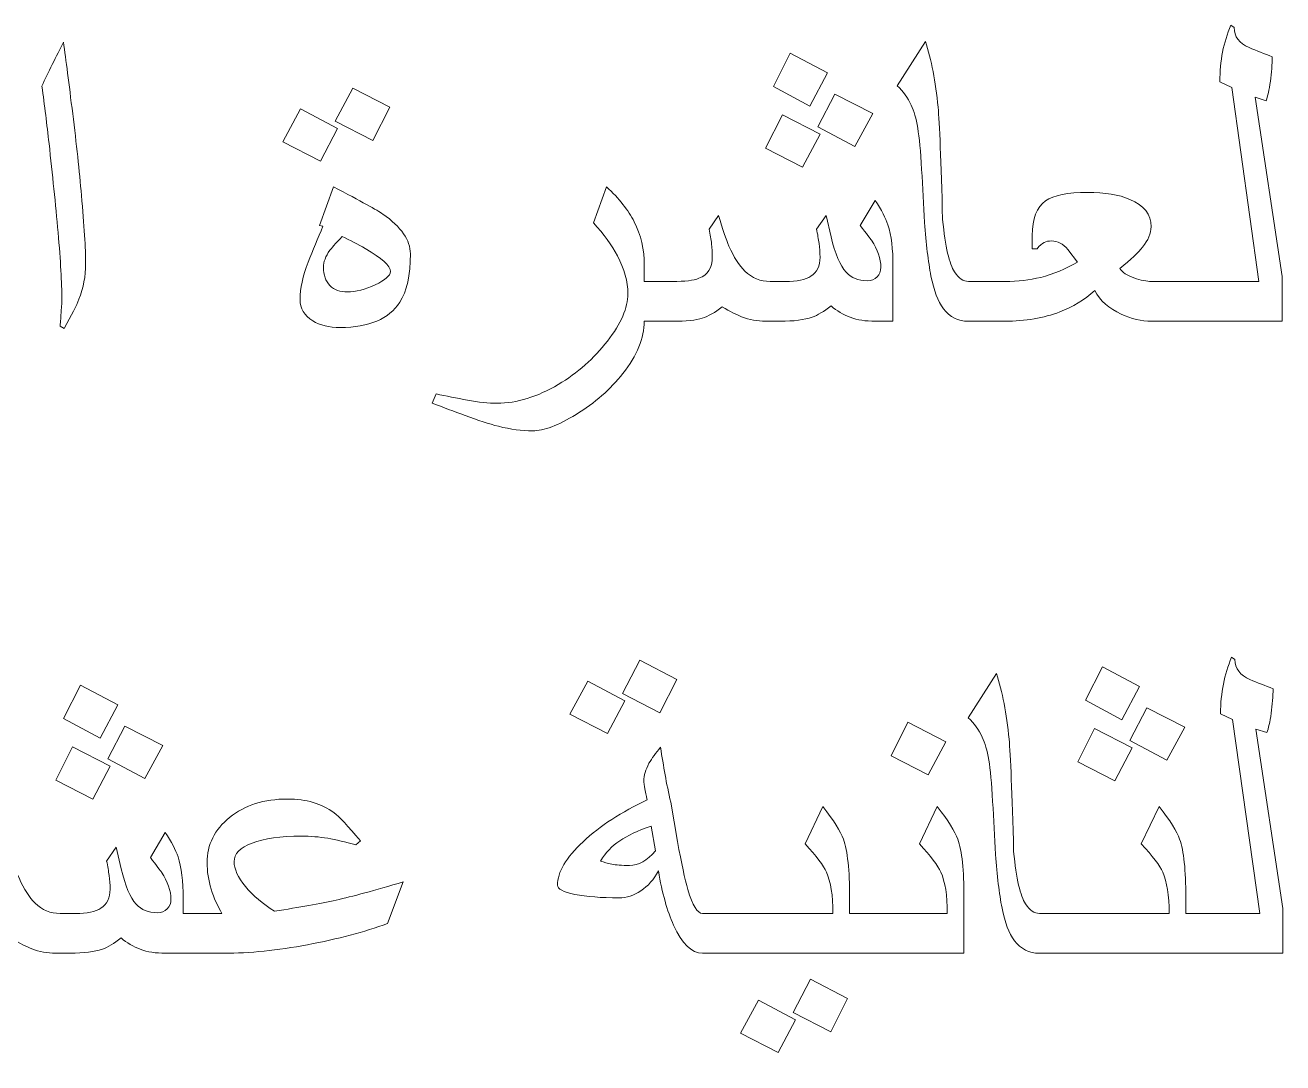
# Model space of a CAD drawing. Header units: millimetres. Extents: x -861 to 465, y -411 to 387.
# Drawn here: x -453.3 to -372.8, y 208.9 to 275.3 of the extents above; entities that cross this region are included whole.
import ezdxf

# ---------------------------------------------------------------- set-up
doc = ezdxf.new("R2010")
doc.units = ezdxf.units.MM
doc.header["$MEASUREMENT"] = 0
doc.layers.add('Layer 1', color=7, linetype='Continuous')

msp = doc.modelspace()

# ---------------------------------------------------------------- linework, layer by layer
at = {"layer": 'Layer 1', "color": 250, "lineweight": 9}
for points, knots in [([(-391.8885, 256.3829), (-391.8885, 256.3829), (-392.9148, 256.3829), (-392.9148, 256.3829), (-392.9148, 256.3829), (-393.5808, 256.3829), (-394.1138, 256.6497), (-394.5136, 257.1873), (-394.5136, 257.1873), (-394.8635, 257.6537), (-395.1295, 258.3504), (-395.3129, 259.2763), (-395.3129, 259.2763), (-395.4929, 260.2055), (-395.6311, 261.3503), (-395.7264, 262.7103), (-395.7264, 262.7103), (-395.7854, 263.8131), (-395.8474, 264.9441), (-395.9137, 266.1057), (-395.9137, 266.1057), (-395.9771, 267.2707), (-396.0597, 268.1522), (-396.1617, 268.7516), (-396.1617, 268.7516), (-396.2648, 269.3543), (-396.403, 269.8445), (-396.5752, 270.2234), (-396.5752, 270.2234), (-396.7927, 270.6933), (-397.092, 271.1025), (-397.4737, 271.4524), (-397.4737, 271.4524), (-397.4737, 271.4524), (-395.6707, 274.2969), (-395.6707, 274.2969), (-395.6707, 274.2969), (-395.2893, 273.1246), (-395.0194, 271.7227), (-394.861, 270.0912), (-394.861, 270.0912), (-394.7654, 269.0772), (-394.668, 266.6749), (-394.5686, 262.8867), (-394.5686, 262.8867), (-394.392, 261.1477), (-394.1389, 260.0341), (-393.808, 259.5462), (-393.808, 259.5462), (-393.5367, 259.1348), (-393.2389, 258.929), (-392.9151, 258.929), (-392.9151, 258.929), (-392.9151, 258.929), (-391.8885, 258.9292), (-391.8885, 258.9292), (-391.8885, 258.9292), (-391.8885, 258.9292), (-391.8885, 258.9293), (-391.8885, 258.9293), (-391.8885, 258.9293), (-391.8885, 258.9293), (-390.8641, 258.9293), (-390.8641, 258.9293), (-390.8641, 258.9293), (-390.8641, 258.9293), (-390.5709, 258.9293), (-390.5709, 258.9293), (-390.5709, 258.9293), (-389.7521, 258.9293), (-388.989, 259.0172), (-388.2835, 259.1936), (-388.2835, 259.1936), (-387.4824, 259.3991), (-386.696, 259.7255), (-385.9241, 260.1748), (-385.9241, 260.1748), (-385.9241, 260.1748), (-386.5414, 260.9691), (-386.5414, 260.9691), (-386.5414, 260.9691), (-386.8541, 261.3398), (-387.2057, 261.5253), (-387.5945, 261.5253), (-387.5945, 261.5253), (-387.7709, 261.5255), (-387.9293, 261.4922), (-388.0686, 261.4258), (-388.0686, 261.4258), (-388.2047, 261.3628), (-388.3551, 261.2248), (-388.5205, 261.0127), (-388.5205, 261.0127), (-388.5205, 261.0127), (-388.829, 261.0127), (-388.829, 261.0127), (-388.829, 261.0127), (-388.829, 261.0127), (-388.829, 261.8732), (-388.829, 261.8732), (-388.829, 261.8732), (-388.829, 262.9495), (-388.5452, 263.6875), (-387.9748, 264.0882), (-387.9748, 264.0882), (-387.4605, 264.4481), (-386.5623, 264.6287), (-385.2792, 264.6287), (-385.2792, 264.6287), (-384.1768, 264.6291), (-383.2783, 264.4812), (-382.584, 264.1877), (-382.584, 264.1877), (-381.6769, 263.8091), (-381.2223, 263.2228), (-381.2223, 262.4291), (-381.2223, 262.4291), (-381.2221, 262.0105), (-381.4043, 261.5761), (-381.768, 261.1284), (-381.768, 261.1284), (-382.0297, 260.7937), (-382.5124, 260.3347), (-383.2179, 259.7502), (-383.2179, 259.7502), (-383.0604, 259.5149), (-382.759, 259.3176), (-382.3138, 259.1607), (-382.3138, 259.1607), (-381.8698, 259.0062), (-381.4967, 258.929), (-381.1948, 258.929), (-381.1948, 258.929), (-381.1948, 258.929), (-380.0676, 258.9292), (-380.0676, 258.9292), (-380.0676, 258.9292), (-380.0676, 258.9292), (-380.0676, 258.9293), (-380.0676, 258.9293), (-380.0676, 258.9293), (-380.0676, 258.9293), (-379.0396, 258.9293), (-379.0396, 258.9293), (-379.0396, 258.9293), (-379.0396, 258.9293), (-374.3125, 258.9293), (-374.3125, 258.9293), (-374.3125, 258.9293), (-374.3125, 258.9293), (-376.0548, 271.3537), (-376.0548, 271.3537), (-376.0548, 271.3537), (-376.0548, 271.3537), (-376.8152, 271.7173), (-376.8152, 271.7173), (-376.8152, 271.7173), (-376.8152, 272.3927), (-376.7575, 273.0249), (-376.639, 273.6132), (-376.639, 273.6132), (-376.5219, 274.2049), (-376.3455, 274.7791), (-376.1098, 275.3386), (-376.1098, 275.3386), (-376.1098, 275.3386), (-375.8948, 275.1796), (-375.8948, 275.1796), (-375.8948, 275.1796), (-375.8948, 274.6089), (-375.5778, 274.1826), (-374.9414, 273.9001), (-374.9414, 273.9001), (-374.4534, 273.7048), (-373.959, 273.5098), (-373.4587, 273.3159), (-373.4587, 273.3159), (-373.4584, 272.8269), (-373.5, 272.3026), (-373.5797, 271.7445), (-373.5797, 271.7445), (-373.6568, 271.1894), (-373.7494, 270.7759), (-373.8556, 270.5046), (-373.8556, 270.5046), (-373.8556, 270.5046), (-374.5609, 270.7362), (-374.5609, 270.7362), (-374.5609, 270.7362), (-374.5609, 270.7362), (-372.8297, 259.2547), (-372.8297, 259.2547), (-372.8297, 259.2547), (-372.8297, 259.2547), (-372.8297, 256.3829), (-372.8297, 256.3829), (-372.8297, 256.3829), (-372.8297, 256.3829), (-379.0396, 256.3829), (-379.0396, 256.3829), (-379.0396, 256.3829), (-379.0396, 256.3829), (-380.0676, 256.3829), (-380.0676, 256.3829), (-380.0676, 256.3829), (-380.0676, 256.3829), (-381.1947, 256.3829), (-381.1947, 256.3829), (-381.1947, 256.3829), (-381.8313, 256.3829), (-382.4764, 256.5325), (-383.1297, 256.8345), (-383.1297, 256.8345), (-383.9097, 257.1941), (-384.4746, 257.6971), (-384.8273, 258.3448), (-384.8273, 258.3448), (-385.4817, 257.7569), (-386.2303, 257.3031), (-387.0706, 256.9834), (-387.0706, 256.9834), (-388.0959, 256.5829), (-389.2631, 256.3826), (-390.5709, 256.3826), (-390.5709, 256.3826), (-390.5709, 256.3826), (-391.8885, 256.3829), (-391.8885, 256.3829)], [0, 0, 0, 0, 0.0172414, 0.0172414, 0.0172414, 0.0172414, 0.0344828, 0.0344828, 0.0344828, 0.0344828, 0.0517241, 0.0517241, 0.0517241, 0.0517241, 0.0689655, 0.0689655, 0.0689655, 0.0689655, 0.0862069, 0.0862069, 0.0862069, 0.0862069, 0.1034483, 0.1034483, 0.1034483, 0.1034483, 0.1206897, 0.1206897, 0.1206897, 0.1206897, 0.137931, 0.137931, 0.137931, 0.137931, 0.1551724, 0.1551724, 0.1551724, 0.1551724, 0.1724138, 0.1724138, 0.1724138, 0.1724138, 0.1896552, 0.1896552, 0.1896552, 0.1896552, 0.2068966, 0.2068966, 0.2068966, 0.2068966, 0.2241379, 0.2241379, 0.2241379, 0.2241379, 0.2413793, 0.2413793, 0.2413793, 0.2413793, 0.2586207, 0.2586207, 0.2586207, 0.2586207, 0.2758621, 0.2758621, 0.2758621, 0.2758621, 0.2931034, 0.2931034, 0.2931034, 0.2931034, 0.3103448, 0.3103448, 0.3103448, 0.3103448, 0.3275862, 0.3275862, 0.3275862, 0.3275862, 0.3448276, 0.3448276, 0.3448276, 0.3448276, 0.362069, 0.362069, 0.362069, 0.362069, 0.3793103, 0.3793103, 0.3793103, 0.3793103, 0.3965517, 0.3965517, 0.3965517, 0.3965517, 0.4137931, 0.4137931, 0.4137931, 0.4137931, 0.4310345, 0.4310345, 0.4310345, 0.4310345, 0.4482759, 0.4482759, 0.4482759, 0.4482759, 0.4655172, 0.4655172, 0.4655172, 0.4655172, 0.4827586, 0.4827586, 0.4827586, 0.4827586, 0.5, 0.5, 0.5, 0.5, 0.5172414, 0.5172414, 0.5172414, 0.5172414, 0.5344828, 0.5344828, 0.5344828, 0.5344828, 0.5517241, 0.5517241, 0.5517241, 0.5517241, 0.5689655, 0.5689655, 0.5689655, 0.5689655, 0.5862069, 0.5862069, 0.5862069, 0.5862069, 0.6034483, 0.6034483, 0.6034483, 0.6034483, 0.6206897, 0.6206897, 0.6206897, 0.6206897, 0.637931, 0.637931, 0.637931, 0.637931, 0.6551724, 0.6551724, 0.6551724, 0.6551724, 0.6724138, 0.6724138, 0.6724138, 0.6724138, 0.6896552, 0.6896552, 0.6896552, 0.6896552, 0.7068966, 0.7068966, 0.7068966, 0.7068966, 0.7241379, 0.7241379, 0.7241379, 0.7241379, 0.7413793, 0.7413793, 0.7413793, 0.7413793, 0.7586207, 0.7586207, 0.7586207, 0.7586207, 0.7758621, 0.7758621, 0.7758621, 0.7758621, 0.7931034, 0.7931034, 0.7931034, 0.7931034, 0.8103448, 0.8103448, 0.8103448, 0.8103448, 0.8275862, 0.8275862, 0.8275862, 0.8275862, 0.8448276, 0.8448276, 0.8448276, 0.8448276, 0.862069, 0.862069, 0.862069, 0.862069, 0.8793103, 0.8793103, 0.8793103, 0.8793103, 0.8965517, 0.8965517, 0.8965517, 0.8965517, 0.9137931, 0.9137931, 0.9137931, 0.9137931, 0.9310345, 0.9310345, 0.9310345, 0.9310345, 0.9482759, 0.9482759, 0.9482759, 0.9482759, 0.9655172, 0.9655172, 0.9655172, 0.9655172, 1, 1, 1, 1]), ([(-449.4518, 260.0579), (-449.4518, 259.2784), (-449.5938, 258.5212), (-449.8764, 257.7866), (-449.8764, 257.7866), (-450.0237, 257.3973), (-450.342, 256.7781), (-450.8299, 255.929), (-450.8299, 255.929), (-450.8299, 255.929), (-451.0887, 256.0781), (-451.0887, 256.0781), (-451.0887, 256.0781), (-451.0598, 256.3607), (-451.0338, 256.6871), (-451.0116, 257.0593), (-451.0116, 257.0593), (-450.9867, 257.4299), (-450.9731, 257.6777), (-450.9731, 257.8032), (-450.9731, 257.8032), (-450.973, 258.8205), (-451.0546, 260.2394), (-451.2159, 262.0584), (-451.2159, 262.0584), (-451.3785, 263.8806), (-451.5711, 265.7819), (-451.7944, 267.7635), (-451.7944, 267.7635), (-451.9309, 268.9661), (-452.0812, 270.1903), (-452.2463, 271.4401), (-452.2463, 271.4401), (-452.0521, 271.8705), (-451.8318, 272.333), (-451.5849, 272.8294), (-451.5849, 272.8294), (-451.3354, 273.3286), (-451.0973, 273.7995), (-450.8684, 274.2405), (-450.8684, 274.2405), (-450.7141, 273.127), (-450.5184, 271.6028), (-450.2785, 269.671), (-450.2785, 269.671), (-450.0404, 267.7374), (-449.8527, 265.9943), (-449.7165, 264.4397), (-449.7165, 264.4397), (-449.5401, 262.5066), (-449.452, 261.0456), (-449.4518, 260.0579)], [0, 0, 0, 0, 0.0714286, 0.0714286, 0.0714286, 0.0714286, 0.1428571, 0.1428571, 0.1428571, 0.1428571, 0.2142857, 0.2142857, 0.2142857, 0.2142857, 0.2857143, 0.2857143, 0.2857143, 0.2857143, 0.3571429, 0.3571429, 0.3571429, 0.3571429, 0.4285714, 0.4285714, 0.4285714, 0.4285714, 0.5, 0.5, 0.5, 0.5, 0.5714286, 0.5714286, 0.5714286, 0.5714286, 0.6428571, 0.6428571, 0.6428571, 0.6428571, 0.7142857, 0.7142857, 0.7142857, 0.7142857, 0.7857143, 0.7857143, 0.7857143, 0.7857143, 0.8571429, 0.8571429, 0.8571429, 0.8571429, 1, 1, 1, 1]), ([(-401.9354, 272.2903), (-401.9354, 272.2903), (-403.0653, 270.1464), (-403.0653, 270.1464), (-403.0653, 270.1464), (-403.0653, 270.1464), (-405.408, 271.4085), (-405.408, 271.4085), (-405.408, 271.4085), (-405.408, 271.4085), (-404.3222, 273.5476), (-404.3222, 273.5476), (-404.3222, 273.5476), (-404.3222, 273.5476), (-401.9354, 272.2903), (-401.9354, 272.2903)], [0, 0, 0, 0, 0.2, 0.2, 0.2, 0.2, 0.4, 0.4, 0.4, 0.4, 0.6, 0.6, 0.6, 0.6, 1, 1, 1, 1]), ([(-429.9772, 270.0805), (-429.9772, 270.0805), (-431.0577, 267.9525), (-431.0577, 267.9525), (-431.0577, 267.9525), (-431.0577, 267.9525), (-433.4607, 269.1876), (-433.4607, 269.1876), (-433.4607, 269.1876), (-433.4607, 269.1876), (-432.3475, 271.3093), (-432.3475, 271.3093), (-432.3475, 271.3093), (-432.3475, 271.3093), (-429.9772, 270.0805), (-429.9772, 270.0805)], [0, 0, 0, 0, 0.2, 0.2, 0.2, 0.2, 0.4, 0.4, 0.4, 0.4, 0.6, 0.6, 0.6, 0.6, 1, 1, 1, 1]), ([(-399.0473, 269.6781), (-399.0473, 269.6781), (-400.1939, 267.5723), (-400.1939, 267.5723), (-400.1939, 267.5723), (-400.1939, 267.5723), (-402.5636, 268.8296), (-402.5636, 268.8296), (-402.5636, 268.8296), (-402.5636, 268.8296), (-401.4671, 270.9235), (-401.4671, 270.9235), (-401.4671, 270.9235), (-401.4671, 270.9235), (-399.0473, 269.6781), (-399.0473, 269.6781)], [0, 0, 0, 0, 0.2, 0.2, 0.2, 0.2, 0.4, 0.4, 0.4, 0.4, 0.6, 0.6, 0.6, 0.6, 1, 1, 1, 1]), ([(-433.3177, 268.7185), (-433.3177, 268.7185), (-434.4146, 266.6246), (-434.4146, 266.6246), (-434.4146, 266.6246), (-434.4146, 266.6246), (-436.8288, 267.87), (-436.8288, 267.87), (-436.8288, 267.87), (-436.8288, 267.87), (-435.688, 269.9758), (-435.688, 269.9758), (-435.688, 269.9758), (-435.688, 269.9758), (-433.3177, 268.7185), (-433.3177, 268.7185)], [0, 0, 0, 0, 0.2, 0.2, 0.2, 0.2, 0.4, 0.4, 0.4, 0.4, 0.6, 0.6, 0.6, 0.6, 1, 1, 1, 1]), ([(-402.4203, 268.3605), (-402.4203, 268.3605), (-403.534, 266.2388), (-403.534, 266.2388), (-403.534, 266.2388), (-403.534, 266.2388), (-405.9041, 267.4675), (-405.9041, 267.4675), (-405.9041, 267.4675), (-405.9041, 267.4675), (-404.8238, 269.59), (-404.8238, 269.59), (-404.8238, 269.59), (-404.8238, 269.59), (-402.4203, 268.3605), (-402.4203, 268.3605)], [0, 0, 0, 0, 0.2, 0.2, 0.2, 0.2, 0.4, 0.4, 0.4, 0.4, 0.6, 0.6, 0.6, 0.6, 1, 1, 1, 1]), ([(-428.6542, 260.7048), (-428.6542, 259.326), (-428.8804, 258.2897), (-429.3323, 257.5952), (-429.3323, 257.5952), (-430.024, 256.5218), (-431.2934, 255.9857), (-433.1413, 255.9857), (-433.1413, 255.9857), (-433.8552, 255.986), (-434.4452, 256.1261), (-434.9108, 256.4101), (-434.9108, 256.4101), (-435.4481, 256.7329), (-435.7155, 257.1926), (-435.7155, 257.788), (-435.7155, 257.788), (-435.7154, 258.4721), (-435.5448, 259.2612), (-435.2029, 260.1583), (-435.2029, 260.1583), (-434.8913, 260.9223), (-434.5746, 261.6904), (-434.2547, 262.4623), (-434.2547, 262.4623), (-434.2547, 262.4623), (-434.4751, 262.5177), (-434.4751, 262.5177), (-434.4751, 262.5177), (-434.4751, 262.5177), (-433.5768, 264.9926), (-433.5768, 264.9926), (-433.5768, 264.9926), (-431.8101, 264.0671), (-430.7547, 263.4822), (-430.4129, 263.2395), (-430.4129, 263.2395), (-429.2416, 262.4161), (-428.6543, 261.5708), (-428.6542, 260.7048)], [0, 0, 0, 0, 0.0909091, 0.0909091, 0.0909091, 0.0909091, 0.1818182, 0.1818182, 0.1818182, 0.1818182, 0.2727273, 0.2727273, 0.2727273, 0.2727273, 0.3636364, 0.3636364, 0.3636364, 0.3636364, 0.4545455, 0.4545455, 0.4545455, 0.4545455, 0.5454545, 0.5454545, 0.5454545, 0.5454545, 0.6363636, 0.6363636, 0.6363636, 0.6363636, 0.7272727, 0.7272727, 0.7272727, 0.7272727, 0.8181818, 0.8181818, 0.8181818, 0.8181818, 1, 1, 1, 1]), ([(-413.6724, 256.3828), (-413.6724, 255.3049), (-414.1301, 254.1916), (-415.0448, 253.0422), (-415.0448, 253.0422), (-415.847, 252.0252), (-416.8447, 251.1502), (-418.0382, 250.4182), (-418.0382, 250.4182), (-419.1709, 249.717), (-420.1022, 249.3656), (-420.8329, 249.3656), (-420.8329, 249.3656), (-421.5094, 249.3662), (-422.2369, 249.4633), (-423.0155, 249.6577), (-423.0155, 249.6577), (-423.6109, 249.8051), (-424.3247, 250.0351), (-425.1544, 250.3466), (-425.1544, 250.3466), (-425.8598, 250.6084), (-426.5584, 250.8705), (-427.2488, 251.135), (-427.2488, 251.135), (-427.2488, 251.135), (-427.0008, 251.7252), (-427.0008, 251.7252), (-427.0008, 251.7252), (-426.3587, 251.5966), (-425.6874, 251.4656), (-424.9889, 251.3334), (-424.9889, 251.3334), (-424.2913, 251.2013), (-423.659, 251.135), (-423.0928, 251.135), (-423.0928, 251.135), (-421.84, 251.1354), (-420.5351, 251.5358), (-419.179, 252.3366), (-419.179, 252.3366), (-417.9485, 253.0714), (-416.8997, 253.9971), (-416.0316, 255.1147), (-416.0316, 255.1147), (-415.1604, 256.2313), (-414.7252, 257.2396), (-414.7252, 258.1409), (-414.7252, 258.1409), (-414.7251, 258.9126), (-414.9499, 259.7226), (-415.3976, 260.5717), (-415.3976, 260.5717), (-415.7615, 261.2556), (-416.2715, 261.9578), (-416.9244, 262.6828), (-416.9244, 262.6828), (-416.9244, 262.6828), (-416.0865, 264.9815), (-416.0865, 264.9815), (-416.0865, 264.9815), (-415.286, 264.2385), (-414.6963, 263.4959), (-414.3174, 262.7544), (-414.3174, 262.7544), (-413.8873, 261.9129), (-413.6725, 260.9753), (-413.6725, 259.9431), (-413.6725, 259.9431), (-413.6725, 259.9431), (-413.6725, 258.9293), (-413.6725, 258.9293), (-413.6725, 258.9293), (-413.6725, 258.9293), (-411.8684, 258.9293), (-411.8684, 258.9293), (-411.8684, 258.9293), (-411.0788, 258.9293), (-410.5127, 258.9967), (-410.1708, 259.1328), (-410.1708, 259.1328), (-409.6054, 259.3562), (-409.3221, 259.8069), (-409.3221, 260.4835), (-409.3221, 260.4835), (-409.322, 260.7659), (-409.3373, 261.0484), (-409.3662, 261.3323), (-409.3662, 261.3323), (-409.3962, 261.6152), (-409.4487, 261.9331), (-409.526, 262.2859), (-409.526, 262.2859), (-409.526, 262.2859), (-408.9251, 263.1622), (-408.9251, 263.1622), (-408.9251, 263.1622), (-408.6493, 262.2653), (-408.4264, 261.6106), (-408.2524, 261.2001), (-408.2524, 261.2001), (-407.9413, 260.4865), (-407.5995, 259.9501), (-407.2273, 259.5903), (-407.2273, 259.5903), (-406.7753, 259.1499), (-406.2381, 258.929), (-405.6123, 258.929), (-405.6123, 258.929), (-405.6123, 258.929), (-404.6309, 258.9293), (-404.6309, 258.9293), (-404.6309, 258.9293), (-403.9007, 258.9293), (-403.3577, 259.0408), (-403.0049, 259.2652), (-403.0049, 259.2652), (-402.6164, 259.5189), (-402.4207, 259.924), (-402.4207, 260.4835), (-402.4207, 260.4835), (-402.4203, 260.7841), (-402.4415, 261.0758), (-402.4814, 261.3598), (-402.4814, 261.3598), (-402.5188, 261.643), (-402.5724, 261.9512), (-402.6412, 262.2859), (-402.6412, 262.2859), (-402.6412, 262.2859), (-402.0235, 263.1622), (-402.0235, 263.1622), (-402.0235, 263.1622), (-402.0235, 263.1622), (-401.7151, 261.7843), (-401.7151, 261.7843), (-401.7151, 261.7843), (-401.4548, 260.7), (-401.1338, 259.9487), (-400.7506, 259.5296), (-400.7506, 259.5296), (-400.4197, 259.1586), (-399.9706, 258.9731), (-399.4002, 258.9731), (-399.4002, 258.9731), (-399.1394, 258.9737), (-398.9289, 259.0532), (-398.7663, 259.2158), (-398.7663, 259.2158), (-398.6048, 259.3776), (-398.5235, 259.585), (-398.5235, 259.8383), (-398.5235, 259.8383), (-398.5234, 260.3857), (-398.725, 260.9629), (-399.1243, 261.5694), (-399.1243, 261.5694), (-399.1906, 261.6644), (-399.4305, 261.98), (-399.8412, 262.5173), (-399.8412, 262.5173), (-399.8412, 262.5173), (-398.8874, 264.1163), (-398.8874, 264.1163), (-398.8874, 264.1163), (-398.4877, 263.5099), (-398.2149, 262.9872), (-398.0716, 262.5504), (-398.0716, 262.5504), (-397.8551, 261.8851), (-397.7464, 261.0014), (-397.7464, 259.899), (-397.7464, 259.899), (-397.7464, 259.899), (-397.7464, 256.3829), (-397.7464, 256.3829), (-397.7464, 256.3829), (-397.7464, 256.3829), (-398.8763, 256.3829), (-398.8763, 256.3829), (-398.8763, 256.3829), (-399.5021, 256.3829), (-400.038, 256.4665), (-400.486, 256.6359), (-400.486, 256.6359), (-400.9348, 256.8091), (-401.3443, 257.0507), (-401.7151, 257.3637), (-401.7151, 257.3637), (-402.1755, 257.0004), (-402.5752, 256.7601), (-402.9167, 256.6472), (-402.9167, 256.6472), (-403.4169, 256.471), (-404.1006, 256.3826), (-404.9674, 256.3826), (-404.9674, 256.3826), (-404.9674, 256.3826), (-405.9208, 256.3829), (-405.9208, 256.3829), (-405.9208, 256.3829), (-406.428, 256.3829), (-406.9352, 256.4789), (-407.4425, 256.6747), (-407.4425, 256.6747), (-407.777, 256.7988), (-408.1893, 257.0081), (-408.6772, 257.3031), (-408.6772, 257.3031), (-409.1442, 256.9504), (-409.5743, 256.7075), (-409.9669, 256.5753), (-409.9669, 256.5753), (-410.3567, 256.4464), (-410.9907, 256.3826), (-411.8684, 256.3826), (-411.8684, 256.3826), (-411.8684, 256.3826), (-413.6724, 256.3828), (-413.6724, 256.3828)], [0, 0, 0, 0, 0.0178571, 0.0178571, 0.0178571, 0.0178571, 0.0357143, 0.0357143, 0.0357143, 0.0357143, 0.0535714, 0.0535714, 0.0535714, 0.0535714, 0.0714286, 0.0714286, 0.0714286, 0.0714286, 0.0892857, 0.0892857, 0.0892857, 0.0892857, 0.1071429, 0.1071429, 0.1071429, 0.1071429, 0.125, 0.125, 0.125, 0.125, 0.1428571, 0.1428571, 0.1428571, 0.1428571, 0.1607143, 0.1607143, 0.1607143, 0.1607143, 0.1785714, 0.1785714, 0.1785714, 0.1785714, 0.1964286, 0.1964286, 0.1964286, 0.1964286, 0.2142857, 0.2142857, 0.2142857, 0.2142857, 0.2321429, 0.2321429, 0.2321429, 0.2321429, 0.25, 0.25, 0.25, 0.25, 0.2678571, 0.2678571, 0.2678571, 0.2678571, 0.2857143, 0.2857143, 0.2857143, 0.2857143, 0.3035714, 0.3035714, 0.3035714, 0.3035714, 0.3214286, 0.3214286, 0.3214286, 0.3214286, 0.3392857, 0.3392857, 0.3392857, 0.3392857, 0.3571429, 0.3571429, 0.3571429, 0.3571429, 0.375, 0.375, 0.375, 0.375, 0.3928571, 0.3928571, 0.3928571, 0.3928571, 0.4107143, 0.4107143, 0.4107143, 0.4107143, 0.4285714, 0.4285714, 0.4285714, 0.4285714, 0.4464286, 0.4464286, 0.4464286, 0.4464286, 0.4642857, 0.4642857, 0.4642857, 0.4642857, 0.4821429, 0.4821429, 0.4821429, 0.4821429, 0.5, 0.5, 0.5, 0.5, 0.5178571, 0.5178571, 0.5178571, 0.5178571, 0.5357143, 0.5357143, 0.5357143, 0.5357143, 0.5535714, 0.5535714, 0.5535714, 0.5535714, 0.5714286, 0.5714286, 0.5714286, 0.5714286, 0.5892857, 0.5892857, 0.5892857, 0.5892857, 0.6071429, 0.6071429, 0.6071429, 0.6071429, 0.625, 0.625, 0.625, 0.625, 0.6428571, 0.6428571, 0.6428571, 0.6428571, 0.6607143, 0.6607143, 0.6607143, 0.6607143, 0.6785714, 0.6785714, 0.6785714, 0.6785714, 0.6964286, 0.6964286, 0.6964286, 0.6964286, 0.7142857, 0.7142857, 0.7142857, 0.7142857, 0.7321429, 0.7321429, 0.7321429, 0.7321429, 0.75, 0.75, 0.75, 0.75, 0.7678571, 0.7678571, 0.7678571, 0.7678571, 0.7857143, 0.7857143, 0.7857143, 0.7857143, 0.8035714, 0.8035714, 0.8035714, 0.8035714, 0.8214286, 0.8214286, 0.8214286, 0.8214286, 0.8392857, 0.8392857, 0.8392857, 0.8392857, 0.8571429, 0.8571429, 0.8571429, 0.8571429, 0.875, 0.875, 0.875, 0.875, 0.8928571, 0.8928571, 0.8928571, 0.8928571, 0.9107143, 0.9107143, 0.9107143, 0.9107143, 0.9285714, 0.9285714, 0.9285714, 0.9285714, 0.9464286, 0.9464286, 0.9464286, 0.9464286, 0.9642857, 0.9642857, 0.9642857, 0.9642857, 1, 1, 1, 1]), ([(-429.9331, 259.5578), (-429.9331, 259.9285), (-430.4708, 260.4229), (-431.5428, 261.0402), (-431.5428, 261.0402), (-432.0032, 261.3048), (-432.495, 261.5638), (-433.0199, 261.8174), (-433.0199, 261.8174), (-433.4607, 261.3358), (-433.7255, 261.0374), (-433.8137, 260.9245), (-433.8137, 260.9245), (-434.0866, 260.5421), (-434.2218, 260.1802), (-434.2218, 259.8383), (-434.2218, 259.8383), (-434.2217, 259.3387), (-434.0839, 258.9484), (-433.8084, 258.67), (-433.8084, 258.67), (-433.53, 258.3951), (-433.155, 258.2565), (-432.6837, 258.2565), (-432.6837, 258.2565), (-432.1407, 258.2569), (-431.5471, 258.4083), (-430.9033, 258.7141), (-430.9033, 258.7141), (-430.257, 259.0229), (-429.9331, 259.3039), (-429.9331, 259.5578)], [0, 0, 0, 0, 0.1111111, 0.1111111, 0.1111111, 0.1111111, 0.2222222, 0.2222222, 0.2222222, 0.2222222, 0.3333333, 0.3333333, 0.3333333, 0.3333333, 0.4444444, 0.4444444, 0.4444444, 0.4444444, 0.5555556, 0.5555556, 0.5555556, 0.5555556, 0.6666667, 0.6666667, 0.6666667, 0.6666667, 0.7777778, 0.7777778, 0.7777778, 0.7777778, 1, 1, 1, 1]), ([(-411.5876, 233.4451), (-411.5876, 233.4451), (-412.6677, 231.3179), (-412.6677, 231.3179), (-412.6677, 231.3179), (-412.6677, 231.3179), (-415.0711, 232.5521), (-415.0711, 232.5521), (-415.0711, 232.5521), (-415.0711, 232.5521), (-413.9575, 234.6746), (-413.9575, 234.6746), (-413.9575, 234.6746), (-413.9575, 234.6746), (-411.5876, 233.4451), (-411.5876, 233.4451)], [0, 0, 0, 0, 0.2, 0.2, 0.2, 0.2, 0.4, 0.4, 0.4, 0.4, 0.6, 0.6, 0.6, 0.6, 1, 1, 1, 1]), ([(-387.3423, 215.9223), (-387.3423, 215.9223), (-388.3674, 215.9223), (-388.3674, 215.9223), (-388.3674, 215.9223), (-389.033, 215.9223), (-389.5665, 216.1893), (-389.9662, 216.7266), (-389.9662, 216.7266), (-390.3161, 217.1931), (-390.5822, 217.8896), (-390.7653, 218.8157), (-390.7653, 218.8157), (-390.9459, 219.745), (-391.0835, 220.8897), (-391.1787, 222.25), (-391.1787, 222.25), (-391.238, 223.3526), (-391.3001, 224.4838), (-391.366, 225.6454), (-391.366, 225.6454), (-391.4293, 226.8102), (-391.5121, 227.6915), (-391.614, 228.2913), (-391.614, 228.2913), (-391.7174, 228.8938), (-391.8553, 229.3838), (-392.0275, 229.7631), (-392.0275, 229.7631), (-392.2449, 230.2336), (-392.5443, 230.6422), (-392.9261, 230.9921), (-392.9261, 230.9921), (-392.9261, 230.9921), (-391.1237, 233.8364), (-391.1237, 233.8364), (-391.1237, 233.8364), (-390.7419, 232.6641), (-390.4717, 231.2624), (-390.3134, 229.6307), (-390.3134, 229.6307), (-390.218, 228.6167), (-390.1204, 226.2144), (-390.0213, 222.4264), (-390.0213, 222.4264), (-389.8446, 220.6872), (-389.5912, 219.5738), (-389.2607, 219.0859), (-389.2607, 219.0859), (-388.9889, 218.6742), (-388.6913, 218.4685), (-388.3675, 218.4685), (-388.3675, 218.4685), (-388.3675, 218.4685), (-387.3423, 218.4685), (-387.3423, 218.4685), (-387.3423, 218.4685), (-387.3423, 218.4685), (-387.3423, 218.4686), (-387.3423, 218.4686), (-387.3423, 218.4686), (-387.3423, 218.4686), (-386.3167, 218.4686), (-386.3167, 218.4686), (-386.3167, 218.4686), (-386.3167, 218.4686), (-380.0604, 218.4686), (-380.0604, 218.4686), (-380.0604, 218.4686), (-380.0604, 219.622), (-380.1985, 220.5026), (-380.4741, 221.1087), (-380.4741, 221.1087), (-380.6585, 221.5285), (-381.1164, 222.1314), (-381.8467, 222.9224), (-381.8467, 222.9224), (-381.8467, 222.9224), (-380.7057, 225.31), (-380.7057, 225.31), (-380.7057, 225.31), (-380.0041, 224.4194), (-379.5646, 223.727), (-379.3882, 223.231), (-379.3882, 223.231), (-379.1234, 222.4779), (-378.9913, 221.2315), (-378.9913, 219.4937), (-378.9913, 219.4937), (-378.9913, 219.4937), (-378.9913, 218.4686), (-378.9913, 218.4686), (-378.9913, 218.4686), (-378.9913, 218.4686), (-374.2633, 218.4686), (-374.2633, 218.4686), (-374.2633, 218.4686), (-374.2633, 218.4686), (-376.0047, 230.8932), (-376.0047, 230.8932), (-376.0047, 230.8932), (-376.0047, 230.8932), (-376.766, 231.2567), (-376.766, 231.2567), (-376.766, 231.2567), (-376.766, 231.9322), (-376.7078, 232.5644), (-376.5896, 233.1529), (-376.5896, 233.1529), (-376.4723, 233.7444), (-376.2961, 234.3188), (-376.0605, 234.8783), (-376.0605, 234.8783), (-376.0605, 234.8783), (-375.8452, 234.7183), (-375.8452, 234.7183), (-375.8452, 234.7183), (-375.8452, 234.1484), (-375.5284, 233.7219), (-374.8917, 233.4394), (-374.8917, 233.4394), (-374.4038, 233.2443), (-373.9092, 233.0495), (-373.409, 232.8552), (-373.409, 232.8552), (-373.4088, 232.3664), (-373.4502, 231.8423), (-373.5303, 231.2842), (-373.5303, 231.2842), (-373.6068, 230.7297), (-373.6996, 230.3156), (-373.8059, 230.0439), (-373.8059, 230.0439), (-373.8059, 230.0439), (-374.5113, 230.2757), (-374.5113, 230.2757), (-374.5113, 230.2757), (-374.5113, 230.2757), (-372.7805, 218.7941), (-372.7805, 218.7941), (-372.7805, 218.7941), (-372.7805, 218.7941), (-372.7805, 215.9223), (-372.7805, 215.9223), (-372.7805, 215.9223), (-372.7805, 215.9223), (-378.9912, 215.9223), (-378.9912, 215.9223), (-378.9912, 215.9223), (-378.9912, 215.9223), (-380.0175, 215.9223), (-380.0175, 215.9223), (-380.0175, 215.9223), (-380.0175, 215.9223), (-386.3167, 215.9223), (-386.3167, 215.9223), (-386.3167, 215.9223), (-386.3167, 215.9223), (-387.3423, 215.9223), (-387.3423, 215.9223)], [0, 0, 0, 0, 0.0243902, 0.0243902, 0.0243902, 0.0243902, 0.0487805, 0.0487805, 0.0487805, 0.0487805, 0.0731707, 0.0731707, 0.0731707, 0.0731707, 0.097561, 0.097561, 0.097561, 0.097561, 0.1219512, 0.1219512, 0.1219512, 0.1219512, 0.1463415, 0.1463415, 0.1463415, 0.1463415, 0.1707317, 0.1707317, 0.1707317, 0.1707317, 0.195122, 0.195122, 0.195122, 0.195122, 0.2195122, 0.2195122, 0.2195122, 0.2195122, 0.2439024, 0.2439024, 0.2439024, 0.2439024, 0.2682927, 0.2682927, 0.2682927, 0.2682927, 0.2926829, 0.2926829, 0.2926829, 0.2926829, 0.3170732, 0.3170732, 0.3170732, 0.3170732, 0.3414634, 0.3414634, 0.3414634, 0.3414634, 0.3658537, 0.3658537, 0.3658537, 0.3658537, 0.3902439, 0.3902439, 0.3902439, 0.3902439, 0.4146341, 0.4146341, 0.4146341, 0.4146341, 0.4390244, 0.4390244, 0.4390244, 0.4390244, 0.4634146, 0.4634146, 0.4634146, 0.4634146, 0.4878049, 0.4878049, 0.4878049, 0.4878049, 0.5121951, 0.5121951, 0.5121951, 0.5121951, 0.5365854, 0.5365854, 0.5365854, 0.5365854, 0.5609756, 0.5609756, 0.5609756, 0.5609756, 0.5853659, 0.5853659, 0.5853659, 0.5853659, 0.6097561, 0.6097561, 0.6097561, 0.6097561, 0.6341463, 0.6341463, 0.6341463, 0.6341463, 0.6585366, 0.6585366, 0.6585366, 0.6585366, 0.6829268, 0.6829268, 0.6829268, 0.6829268, 0.7073171, 0.7073171, 0.7073171, 0.7073171, 0.7317073, 0.7317073, 0.7317073, 0.7317073, 0.7560976, 0.7560976, 0.7560976, 0.7560976, 0.7804878, 0.7804878, 0.7804878, 0.7804878, 0.804878, 0.804878, 0.804878, 0.804878, 0.8292683, 0.8292683, 0.8292683, 0.8292683, 0.8536585, 0.8536585, 0.8536585, 0.8536585, 0.8780488, 0.8780488, 0.8780488, 0.8780488, 0.902439, 0.902439, 0.902439, 0.902439, 0.9268293, 0.9268293, 0.9268293, 0.9268293, 0.9512195, 0.9512195, 0.9512195, 0.9512195, 1, 1, 1, 1]), ([(-381.9511, 233.0046), (-381.9511, 233.0046), (-383.0814, 230.8599), (-383.0814, 230.8599), (-383.0814, 230.8599), (-383.0814, 230.8599), (-385.4242, 232.1227), (-385.4242, 232.1227), (-385.4242, 232.1227), (-385.4242, 232.1227), (-384.3379, 234.2611), (-384.3379, 234.2611), (-384.3379, 234.2611), (-384.3379, 234.2611), (-381.9511, 233.0046), (-381.9511, 233.0046)], [0, 0, 0, 0, 0.2, 0.2, 0.2, 0.2, 0.4, 0.4, 0.4, 0.4, 0.6, 0.6, 0.6, 0.6, 1, 1, 1, 1]), ([(-447.3984, 231.8306), (-447.3984, 231.8306), (-448.5283, 229.6859), (-448.5283, 229.6859), (-448.5283, 229.6859), (-448.5283, 229.6859), (-450.871, 230.9488), (-450.871, 230.9488), (-450.871, 230.9488), (-450.871, 230.9488), (-449.7852, 233.0871), (-449.7852, 233.0871), (-449.7852, 233.0871), (-449.7852, 233.0871), (-447.3984, 231.8306), (-447.3984, 231.8306)], [0, 0, 0, 0, 0.2, 0.2, 0.2, 0.2, 0.4, 0.4, 0.4, 0.4, 0.6, 0.6, 0.6, 0.6, 1, 1, 1, 1]), ([(-414.9277, 232.0838), (-414.9277, 232.0838), (-416.0248, 229.9891), (-416.0248, 229.9891), (-416.0248, 229.9891), (-416.0248, 229.9891), (-418.4388, 231.2345), (-418.4388, 231.2345), (-418.4388, 231.2345), (-418.4388, 231.2345), (-417.298, 233.3403), (-417.298, 233.3403), (-417.298, 233.3403), (-417.298, 233.3403), (-414.9277, 232.0838), (-414.9277, 232.0838)], [0, 0, 0, 0, 0.2, 0.2, 0.2, 0.2, 0.4, 0.4, 0.4, 0.4, 0.6, 0.6, 0.6, 0.6, 1, 1, 1, 1]), ([(-379.0627, 230.3916), (-379.0627, 230.3916), (-380.2092, 228.2857), (-380.2092, 228.2857), (-380.2092, 228.2857), (-380.2092, 228.2857), (-382.5798, 229.543), (-382.5798, 229.543), (-382.5798, 229.543), (-382.5798, 229.543), (-381.4828, 231.6377), (-381.4828, 231.6377), (-381.4828, 231.6377), (-381.4828, 231.6377), (-379.0627, 230.3916), (-379.0627, 230.3916)], [0, 0, 0, 0, 0.2, 0.2, 0.2, 0.2, 0.4, 0.4, 0.4, 0.4, 0.6, 0.6, 0.6, 0.6, 1, 1, 1, 1]), ([(-444.5101, 229.2176), (-444.5101, 229.2176), (-445.6567, 227.1118), (-445.6567, 227.1118), (-445.6567, 227.1118), (-445.6567, 227.1118), (-448.027, 228.3683), (-448.027, 228.3683), (-448.027, 228.3683), (-448.027, 228.3683), (-446.9299, 230.463), (-446.9299, 230.463), (-446.9299, 230.463), (-446.9299, 230.463), (-444.5101, 229.2176), (-444.5101, 229.2176)], [0, 0, 0, 0, 0.2, 0.2, 0.2, 0.2, 0.4, 0.4, 0.4, 0.4, 0.6, 0.6, 0.6, 0.6, 1, 1, 1, 1]), ([(-394.3578, 229.4597), (-394.3578, 229.4597), (-395.5044, 227.338), (-395.5044, 227.338), (-395.5044, 227.338), (-395.5044, 227.338), (-397.8741, 228.5675), (-397.8741, 228.5675), (-397.8741, 228.5675), (-397.8741, 228.5675), (-396.7883, 230.7059), (-396.7883, 230.7059), (-396.7883, 230.7059), (-396.7883, 230.7059), (-394.3578, 229.4597), (-394.3578, 229.4597)], [0, 0, 0, 0, 0.2, 0.2, 0.2, 0.2, 0.4, 0.4, 0.4, 0.4, 0.6, 0.6, 0.6, 0.6, 1, 1, 1, 1]), ([(-382.4365, 229.0739), (-382.4365, 229.0739), (-383.5497, 226.9522), (-383.5497, 226.9522), (-383.5497, 226.9522), (-383.5497, 226.9522), (-385.9199, 228.181), (-385.9199, 228.181), (-385.9199, 228.181), (-385.9199, 228.181), (-384.8396, 230.3035), (-384.8396, 230.3035), (-384.8396, 230.3035), (-384.8396, 230.3035), (-382.4365, 229.0739), (-382.4365, 229.0739)], [0, 0, 0, 0, 0.2, 0.2, 0.2, 0.2, 0.4, 0.4, 0.4, 0.4, 0.6, 0.6, 0.6, 0.6, 1, 1, 1, 1]), ([(-447.8834, 227.9), (-447.8834, 227.9), (-448.9972, 225.7783), (-448.9972, 225.7783), (-448.9972, 225.7783), (-448.9972, 225.7783), (-451.3671, 227.007), (-451.3671, 227.007), (-451.3671, 227.007), (-451.3671, 227.007), (-450.2868, 229.1295), (-450.2868, 229.1295), (-450.2868, 229.1295), (-450.2868, 229.1295), (-447.8834, 227.9), (-447.8834, 227.9)], [0, 0, 0, 0, 0.2, 0.2, 0.2, 0.2, 0.4, 0.4, 0.4, 0.4, 0.6, 0.6, 0.6, 0.6, 1, 1, 1, 1]), ([(-408.8751, 215.9223), (-408.8751, 215.9223), (-409.9447, 215.9223), (-409.9447, 215.9223), (-409.9447, 215.9223), (-410.6478, 215.9223), (-411.2662, 216.5226), (-411.8025, 217.7245), (-411.8025, 217.7245), (-412.2035, 218.6202), (-412.5274, 219.7762), (-412.7726, 221.1916), (-412.7726, 221.1916), (-413.0675, 220.6475), (-413.4383, 220.2229), (-413.886, 219.9181), (-413.886, 219.9181), (-414.3353, 219.6172), (-414.8092, 219.4662), (-415.308, 219.4662), (-415.308, 219.4662), (-416.4298, 219.4664), (-417.3643, 219.5406), (-418.114, 219.6923), (-418.114, 219.6923), (-418.8607, 219.8426), (-419.2327, 220.0352), (-419.2327, 220.2708), (-419.2327, 220.2708), (-419.2326, 221.1118), (-418.6873, 222.0418), (-417.5958, 223.0603), (-417.5958, 223.0603), (-416.5015, 224.0812), (-415.1316, 224.9727), (-413.4891, 225.7336), (-413.4891, 225.7336), (-413.5084, 225.814), (-413.5498, 226.0201), (-413.6161, 226.351), (-413.6161, 226.351), (-413.6791, 226.6816), (-413.7096, 226.8869), (-413.7096, 226.9684), (-413.7096, 226.9684), (-413.7095, 227.2991), (-413.5981, 227.6697), (-413.3734, 228.0817), (-413.3734, 228.0817), (-413.186, 228.4127), (-412.9419, 228.7541), (-412.6403, 229.1069), (-412.6403, 229.1069), (-412.5411, 228.5008), (-412.4417, 227.9135), (-412.3425, 227.3486), (-412.3425, 227.3486), (-412.2406, 226.7824), (-412.1193, 226.1965), (-411.9788, 225.5901), (-411.9788, 225.5901), (-411.9788, 225.5901), (-411.5435, 223.0716), (-411.5435, 223.0716), (-411.5435, 223.0716), (-411.2978, 221.6825), (-411.0775, 220.6568), (-410.882, 219.9953), (-410.882, 219.9953), (-410.5815, 218.9774), (-410.2686, 218.4685), (-409.9447, 218.4685), (-409.9447, 218.4685), (-409.9447, 218.4685), (-408.8751, 218.4686), (-408.8751, 218.4686), (-408.8751, 218.4686), (-408.8751, 218.4686), (-407.85, 218.4686), (-407.85, 218.4686), (-407.85, 218.4686), (-407.85, 218.4686), (-401.5937, 218.4686), (-401.5937, 218.4686), (-401.5937, 218.4686), (-401.5937, 219.622), (-401.7317, 220.5026), (-402.0072, 221.1087), (-402.0072, 221.1087), (-402.1917, 221.5285), (-402.6496, 222.1314), (-403.3799, 222.9224), (-403.3799, 222.9224), (-403.3799, 222.9224), (-402.239, 225.31), (-402.239, 225.31), (-402.239, 225.31), (-401.5373, 224.4194), (-401.0978, 223.727), (-400.9214, 223.231), (-400.9214, 223.231), (-400.6566, 222.4779), (-400.5245, 221.2315), (-400.5245, 219.4937), (-400.5245, 219.4937), (-400.5245, 219.4937), (-400.5245, 218.4686), (-400.5245, 218.4686), (-400.5245, 218.4686), (-400.5245, 218.4686), (-394.2697, 218.4686), (-394.2697, 218.4686), (-394.2697, 218.4686), (-394.2697, 219.622), (-394.4073, 220.5026), (-394.6832, 221.1087), (-394.6832, 221.1087), (-394.8674, 221.5285), (-395.3253, 222.1314), (-396.0555, 222.9224), (-396.0555, 222.9224), (-396.0555, 222.9224), (-394.9146, 225.31), (-394.9146, 225.31), (-394.9146, 225.31), (-394.213, 224.4194), (-393.7734, 223.727), (-393.597, 223.231), (-393.597, 223.231), (-393.3323, 222.4779), (-393.2001, 221.2315), (-393.2001, 219.4937), (-393.2001, 219.4937), (-393.2001, 219.4937), (-393.2001, 215.9223), (-393.2001, 215.9223), (-393.2001, 215.9223), (-393.2001, 215.9223), (-400.5245, 215.9223), (-400.5245, 215.9223), (-400.5245, 215.9223), (-400.5245, 215.9223), (-401.5508, 215.9223), (-401.5508, 215.9223), (-401.5508, 215.9223), (-401.5508, 215.9223), (-407.85, 215.9223), (-407.85, 215.9223), (-407.85, 215.9223), (-407.85, 215.9223), (-408.8751, 215.9223), (-408.8751, 215.9223)], [0, 0, 0, 0, 0.025641, 0.025641, 0.025641, 0.025641, 0.0512821, 0.0512821, 0.0512821, 0.0512821, 0.0769231, 0.0769231, 0.0769231, 0.0769231, 0.1025641, 0.1025641, 0.1025641, 0.1025641, 0.1282051, 0.1282051, 0.1282051, 0.1282051, 0.1538462, 0.1538462, 0.1538462, 0.1538462, 0.1794872, 0.1794872, 0.1794872, 0.1794872, 0.2051282, 0.2051282, 0.2051282, 0.2051282, 0.2307692, 0.2307692, 0.2307692, 0.2307692, 0.2564103, 0.2564103, 0.2564103, 0.2564103, 0.2820513, 0.2820513, 0.2820513, 0.2820513, 0.3076923, 0.3076923, 0.3076923, 0.3076923, 0.3333333, 0.3333333, 0.3333333, 0.3333333, 0.3589744, 0.3589744, 0.3589744, 0.3589744, 0.3846154, 0.3846154, 0.3846154, 0.3846154, 0.4102564, 0.4102564, 0.4102564, 0.4102564, 0.4358974, 0.4358974, 0.4358974, 0.4358974, 0.4615385, 0.4615385, 0.4615385, 0.4615385, 0.4871795, 0.4871795, 0.4871795, 0.4871795, 0.5128205, 0.5128205, 0.5128205, 0.5128205, 0.5384615, 0.5384615, 0.5384615, 0.5384615, 0.5641026, 0.5641026, 0.5641026, 0.5641026, 0.5897436, 0.5897436, 0.5897436, 0.5897436, 0.6153846, 0.6153846, 0.6153846, 0.6153846, 0.6410256, 0.6410256, 0.6410256, 0.6410256, 0.6666667, 0.6666667, 0.6666667, 0.6666667, 0.6923077, 0.6923077, 0.6923077, 0.6923077, 0.7179487, 0.7179487, 0.7179487, 0.7179487, 0.7435897, 0.7435897, 0.7435897, 0.7435897, 0.7692308, 0.7692308, 0.7692308, 0.7692308, 0.7948718, 0.7948718, 0.7948718, 0.7948718, 0.8205128, 0.8205128, 0.8205128, 0.8205128, 0.8461538, 0.8461538, 0.8461538, 0.8461538, 0.8717949, 0.8717949, 0.8717949, 0.8717949, 0.8974359, 0.8974359, 0.8974359, 0.8974359, 0.9230769, 0.9230769, 0.9230769, 0.9230769, 0.9487179, 0.9487179, 0.9487179, 0.9487179, 1, 1, 1, 1]), ([(-459.1352, 215.9221), (-459.1353, 214.8443), (-459.593, 213.7306), (-460.5077, 212.5814), (-460.5077, 212.5814), (-461.3099, 211.5654), (-462.3075, 210.6894), (-463.501, 209.9578), (-463.501, 209.9578), (-464.6337, 209.2572), (-465.5651, 208.905), (-466.2957, 208.905), (-466.2957, 208.905), (-466.9723, 208.9055), (-467.6998, 209.0028), (-468.4783, 209.1971), (-468.4783, 209.1971), (-469.0737, 209.3453), (-469.7875, 209.5747), (-470.6172, 209.8861), (-470.6172, 209.8861), (-471.3226, 210.1486), (-472.0213, 210.4097), (-472.7117, 210.6742), (-472.7117, 210.6742), (-472.7117, 210.6742), (-472.4636, 211.2646), (-472.4636, 211.2646), (-472.4636, 211.2646), (-471.8215, 211.1368), (-471.1503, 211.0052), (-470.4518, 210.8728), (-470.4518, 210.8728), (-469.7542, 210.7407), (-469.1218, 210.6742), (-468.5556, 210.6742), (-468.5556, 210.6742), (-467.3029, 210.6748), (-465.998, 211.0754), (-464.6419, 211.8758), (-464.6419, 211.8758), (-463.4113, 212.6108), (-462.3626, 213.5364), (-461.4944, 214.654), (-461.4944, 214.654), (-460.6237, 215.7707), (-460.188, 216.779), (-460.188, 217.6804), (-460.188, 217.6804), (-460.1879, 218.452), (-460.4128, 219.2623), (-460.8604, 220.1111), (-460.8604, 220.1111), (-461.2243, 220.7951), (-461.7343, 221.4975), (-462.3876, 222.2225), (-462.3876, 222.2225), (-462.3876, 222.2225), (-461.5498, 224.521), (-461.5498, 224.521), (-461.5498, 224.521), (-460.7489, 223.7788), (-460.1591, 223.0353), (-459.7802, 222.294), (-459.7802, 222.294), (-459.3501, 221.4523), (-459.1354, 220.515), (-459.1354, 219.4828), (-459.1354, 219.4828), (-459.1354, 219.4828), (-459.1353, 218.4686), (-459.1353, 218.4686), (-459.1353, 218.4686), (-459.1353, 218.4686), (-457.3316, 218.4686), (-457.3316, 218.4686), (-457.3316, 218.4686), (-456.5416, 218.4686), (-455.9756, 218.5359), (-455.6337, 218.6724), (-455.6337, 218.6724), (-455.0684, 218.8965), (-454.7849, 219.3462), (-454.7849, 220.0229), (-454.7849, 220.0229), (-454.7848, 220.3062), (-454.8001, 220.588), (-454.829, 220.8716), (-454.829, 220.8716), (-454.8592, 221.1547), (-454.9115, 221.4728), (-454.9888, 221.8256), (-454.9888, 221.8256), (-454.9888, 221.8256), (-454.388, 222.7025), (-454.388, 222.7025), (-454.388, 222.7025), (-454.1125, 221.8048), (-453.8892, 221.15), (-453.7156, 220.7394), (-453.7156, 220.7394), (-453.4041, 220.026), (-453.0623, 219.4895), (-452.6901, 219.13), (-452.6901, 219.13), (-452.2381, 218.6893), (-451.7009, 218.4685), (-451.0751, 218.4685), (-451.0751, 218.4685), (-451.0751, 218.4685), (-450.094, 218.4686), (-450.094, 218.4686), (-450.094, 218.4686), (-449.3637, 218.4686), (-448.8209, 218.5801), (-448.4681, 218.8047), (-448.4681, 218.8047), (-448.0792, 219.0584), (-447.8835, 219.4634), (-447.8835, 220.0229), (-447.8835, 220.0229), (-447.8834, 220.3236), (-447.9043, 220.6155), (-447.9442, 220.8995), (-447.9442, 220.8995), (-447.9816, 221.1825), (-448.0352, 221.4904), (-448.104, 221.8256), (-448.104, 221.8256), (-448.104, 221.8256), (-447.4865, 222.7025), (-447.4865, 222.7025), (-447.4865, 222.7025), (-447.4865, 222.7025), (-447.1779, 221.3246), (-447.1779, 221.3246), (-447.1779, 221.3246), (-446.9176, 220.2395), (-446.5966, 219.4884), (-446.2135, 219.0693), (-446.2135, 219.0693), (-445.8825, 218.6972), (-445.4335, 218.5126), (-444.8631, 218.5126), (-444.8631, 218.5126), (-444.6026, 218.5131), (-444.3917, 218.5924), (-444.2291, 218.755), (-444.2291, 218.755), (-444.0678, 218.9163), (-443.9864, 219.1244), (-443.9864, 219.378), (-443.9864, 219.378), (-443.9863, 219.9252), (-444.1878, 220.5026), (-444.5875, 221.1087), (-444.5875, 221.1087), (-444.6534, 221.2047), (-444.8934, 221.5193), (-445.304, 222.057), (-445.304, 222.057), (-445.304, 222.057), (-444.3504, 223.6558), (-444.3504, 223.6558), (-444.3504, 223.6558), (-443.9507, 223.0494), (-443.6777, 222.5269), (-443.5344, 222.0901), (-443.5344, 222.0901), (-443.3181, 221.4246), (-443.2092, 220.5411), (-443.2092, 219.4387), (-443.2092, 219.4387), (-443.2092, 219.4387), (-443.2092, 218.4686), (-443.2092, 218.4686), (-443.2092, 218.4686), (-443.2092, 218.4686), (-440.7192, 218.4686), (-440.7192, 218.4686), (-440.7192, 218.4686), (-441.0029, 218.9282), (-441.2319, 219.4467), (-441.4083, 220.0286), (-441.4083, 220.0286), (-441.5846, 220.6086), (-441.6729, 221.1722), (-441.6729, 221.7208), (-441.6729, 221.7208), (-441.6727, 222.8747), (-441.192, 223.8399), (-440.2286, 224.6199), (-440.2286, 224.6199), (-439.2668, 225.4028), (-438.028, 225.7944), (-436.5135, 225.7944), (-436.5135, 225.7944), (-435.3157, 225.795), (-434.3252, 225.5019), (-433.5424, 224.9177), (-433.5424, 224.9177), (-433.2113, 224.6718), (-432.6495, 224.0703), (-431.8558, 223.1153), (-431.8558, 223.1153), (-431.8558, 223.1153), (-432.1368, 222.862), (-432.1368, 222.862), (-432.1368, 222.862), (-432.8093, 223.0494), (-433.4144, 223.1884), (-433.9502, 223.2807), (-433.9502, 223.2807), (-434.4878, 223.3716), (-435.0445, 223.4184), (-435.6206, 223.4184), (-435.6206, 223.4184), (-436.9695, 223.4185), (-438.028, 223.2694), (-438.7956, 222.9721), (-438.7956, 222.9721), (-439.5603, 222.6747), (-439.9421, 222.2803), (-439.9421, 221.7924), (-439.9421, 221.7924), (-439.9421, 221.3142), (-439.7023, 220.7795), (-439.22, 220.1883), (-439.22, 220.1883), (-438.7348, 219.6005), (-438.1119, 219.0764), (-437.3513, 218.6174), (-437.3513, 218.6174), (-435.7499, 218.86), (-434.4353, 219.094), (-433.4101, 219.323), (-433.4101, 219.323), (-432.3848, 219.5545), (-430.9502, 219.9431), (-429.105, 220.4919), (-429.105, 220.4919), (-429.105, 220.4919), (-430.1137, 217.8241), (-430.1137, 217.8241), (-430.1137, 217.8241), (-431.5883, 217.2867), (-433.2944, 216.8341), (-435.2346, 216.4676), (-435.2346, 216.4676), (-437.1721, 216.1041), (-438.9554, 215.9218), (-440.587, 215.9218), (-440.587, 215.9218), (-440.587, 215.9218), (-444.2357, 215.9223), (-444.2357, 215.9223), (-444.2357, 215.9223), (-444.2357, 215.9223), (-444.3391, 215.9223), (-444.3391, 215.9223), (-444.3391, 215.9223), (-444.965, 215.9223), (-445.5009, 216.0058), (-445.9489, 216.1755), (-445.9489, 216.1755), (-446.3979, 216.3477), (-446.8075, 216.5903), (-447.178, 216.9029), (-447.178, 216.9029), (-447.6383, 216.5398), (-448.0381, 216.2993), (-448.3799, 216.1864), (-448.3799, 216.1864), (-448.8801, 216.0104), (-449.5634, 215.9218), (-450.4302, 215.9218), (-450.4302, 215.9218), (-450.4302, 215.9218), (-451.3836, 215.9223), (-451.3836, 215.9223), (-451.3836, 215.9223), (-451.891, 215.9223), (-452.398, 216.0185), (-452.9053, 216.2139), (-452.9053, 216.2139), (-453.24, 216.3382), (-453.6521, 216.5477), (-454.1401, 216.8425), (-454.1401, 216.8425), (-454.607, 216.4898), (-455.0371, 216.247), (-455.4298, 216.1148), (-455.4298, 216.1148), (-455.8195, 215.9858), (-456.4536, 215.9218), (-457.3316, 215.9218), (-457.3316, 215.9218), (-457.3316, 215.9218), (-459.1352, 215.9221), (-459.1352, 215.9221)], [0, 0, 0, 0, 0.0131579, 0.0131579, 0.0131579, 0.0131579, 0.0263158, 0.0263158, 0.0263158, 0.0263158, 0.0394737, 0.0394737, 0.0394737, 0.0394737, 0.0526316, 0.0526316, 0.0526316, 0.0526316, 0.0657895, 0.0657895, 0.0657895, 0.0657895, 0.0789474, 0.0789474, 0.0789474, 0.0789474, 0.0921053, 0.0921053, 0.0921053, 0.0921053, 0.1052632, 0.1052632, 0.1052632, 0.1052632, 0.1184211, 0.1184211, 0.1184211, 0.1184211, 0.1315789, 0.1315789, 0.1315789, 0.1315789, 0.1447368, 0.1447368, 0.1447368, 0.1447368, 0.1578947, 0.1578947, 0.1578947, 0.1578947, 0.1710526, 0.1710526, 0.1710526, 0.1710526, 0.1842105, 0.1842105, 0.1842105, 0.1842105, 0.1973684, 0.1973684, 0.1973684, 0.1973684, 0.2105263, 0.2105263, 0.2105263, 0.2105263, 0.2236842, 0.2236842, 0.2236842, 0.2236842, 0.2368421, 0.2368421, 0.2368421, 0.2368421, 0.25, 0.25, 0.25, 0.25, 0.2631579, 0.2631579, 0.2631579, 0.2631579, 0.2763158, 0.2763158, 0.2763158, 0.2763158, 0.2894737, 0.2894737, 0.2894737, 0.2894737, 0.3026316, 0.3026316, 0.3026316, 0.3026316, 0.3157895, 0.3157895, 0.3157895, 0.3157895, 0.3289474, 0.3289474, 0.3289474, 0.3289474, 0.3421053, 0.3421053, 0.3421053, 0.3421053, 0.3552632, 0.3552632, 0.3552632, 0.3552632, 0.3684211, 0.3684211, 0.3684211, 0.3684211, 0.3815789, 0.3815789, 0.3815789, 0.3815789, 0.3947368, 0.3947368, 0.3947368, 0.3947368, 0.4078947, 0.4078947, 0.4078947, 0.4078947, 0.4210526, 0.4210526, 0.4210526, 0.4210526, 0.4342105, 0.4342105, 0.4342105, 0.4342105, 0.4473684, 0.4473684, 0.4473684, 0.4473684, 0.4605263, 0.4605263, 0.4605263, 0.4605263, 0.4736842, 0.4736842, 0.4736842, 0.4736842, 0.4868421, 0.4868421, 0.4868421, 0.4868421, 0.5, 0.5, 0.5, 0.5, 0.5131579, 0.5131579, 0.5131579, 0.5131579, 0.5263158, 0.5263158, 0.5263158, 0.5263158, 0.5394737, 0.5394737, 0.5394737, 0.5394737, 0.5526316, 0.5526316, 0.5526316, 0.5526316, 0.5657895, 0.5657895, 0.5657895, 0.5657895, 0.5789474, 0.5789474, 0.5789474, 0.5789474, 0.5921053, 0.5921053, 0.5921053, 0.5921053, 0.6052632, 0.6052632, 0.6052632, 0.6052632, 0.6184211, 0.6184211, 0.6184211, 0.6184211, 0.6315789, 0.6315789, 0.6315789, 0.6315789, 0.6447368, 0.6447368, 0.6447368, 0.6447368, 0.6578947, 0.6578947, 0.6578947, 0.6578947, 0.6710526, 0.6710526, 0.6710526, 0.6710526, 0.6842105, 0.6842105, 0.6842105, 0.6842105, 0.6973684, 0.6973684, 0.6973684, 0.6973684, 0.7105263, 0.7105263, 0.7105263, 0.7105263, 0.7236842, 0.7236842, 0.7236842, 0.7236842, 0.7368421, 0.7368421, 0.7368421, 0.7368421, 0.75, 0.75, 0.75, 0.75, 0.7631579, 0.7631579, 0.7631579, 0.7631579, 0.7763158, 0.7763158, 0.7763158, 0.7763158, 0.7894737, 0.7894737, 0.7894737, 0.7894737, 0.8026316, 0.8026316, 0.8026316, 0.8026316, 0.8157895, 0.8157895, 0.8157895, 0.8157895, 0.8289474, 0.8289474, 0.8289474, 0.8289474, 0.8421053, 0.8421053, 0.8421053, 0.8421053, 0.8552632, 0.8552632, 0.8552632, 0.8552632, 0.8684211, 0.8684211, 0.8684211, 0.8684211, 0.8815789, 0.8815789, 0.8815789, 0.8815789, 0.8947368, 0.8947368, 0.8947368, 0.8947368, 0.9078947, 0.9078947, 0.9078947, 0.9078947, 0.9210526, 0.9210526, 0.9210526, 0.9210526, 0.9342105, 0.9342105, 0.9342105, 0.9342105, 0.9473684, 0.9473684, 0.9473684, 0.9473684, 0.9605263, 0.9605263, 0.9605263, 0.9605263, 0.9736842, 0.9736842, 0.9736842, 0.9736842, 1, 1, 1, 1]), ([(-412.9598, 222.4707), (-412.9598, 222.4707), (-413.2409, 224.0638), (-413.2409, 224.0638), (-413.2409, 224.0638), (-414.0899, 223.7622), (-414.7598, 223.4473), (-415.2477, 223.1206), (-415.2477, 223.1206), (-415.7365, 222.793), (-416.1459, 222.3614), (-416.4767, 221.8256), (-416.4767, 221.8256), (-416.2713, 221.7381), (-416.033, 221.6669), (-415.7603, 221.6161), (-415.7603, 221.6161), (-415.4885, 221.5682), (-415.1126, 221.5444), (-414.6303, 221.5444), (-414.6303, 221.5444), (-414.0456, 221.5444), (-413.4891, 221.8531), (-412.9598, 222.4707)], [0, 0, 0, 0, 0.1428571, 0.1428571, 0.1428571, 0.1428571, 0.2857143, 0.2857143, 0.2857143, 0.2857143, 0.4285714, 0.4285714, 0.4285714, 0.4285714, 0.5714286, 0.5714286, 0.5714286, 0.5714286, 0.7142857, 0.7142857, 0.7142857, 0.7142857, 1, 1, 1, 1]), ([(-400.6566, 213.0227), (-400.6566, 213.0227), (-401.7373, 210.8947), (-401.7373, 210.8947), (-401.7373, 210.8947), (-401.7373, 210.8947), (-404.1404, 212.1298), (-404.1404, 212.1298), (-404.1404, 212.1298), (-404.1404, 212.1298), (-403.0268, 214.2522), (-403.0268, 214.2522), (-403.0268, 214.2522), (-403.0268, 214.2522), (-400.6566, 213.0227), (-400.6566, 213.0227)], [0, 0, 0, 0, 0.2, 0.2, 0.2, 0.2, 0.4, 0.4, 0.4, 0.4, 0.6, 0.6, 0.6, 0.6, 1, 1, 1, 1]), ([(-403.9971, 211.6614), (-403.9971, 211.6614), (-405.0937, 209.5667), (-405.0937, 209.5667), (-405.0937, 209.5667), (-405.0937, 209.5667), (-407.5083, 210.8129), (-407.5083, 210.8129), (-407.5083, 210.8129), (-407.5083, 210.8129), (-406.3673, 212.9179), (-406.3673, 212.9179), (-406.3673, 212.9179), (-406.3673, 212.9179), (-403.9971, 211.6614), (-403.9971, 211.6614)], [0, 0, 0, 0, 0.2, 0.2, 0.2, 0.2, 0.4, 0.4, 0.4, 0.4, 0.6, 0.6, 0.6, 0.6, 1, 1, 1, 1])]:
    msp.add_open_spline(points, degree=3, knots=knots, dxfattribs=at)

doc.saveas('drawing.dxf')
